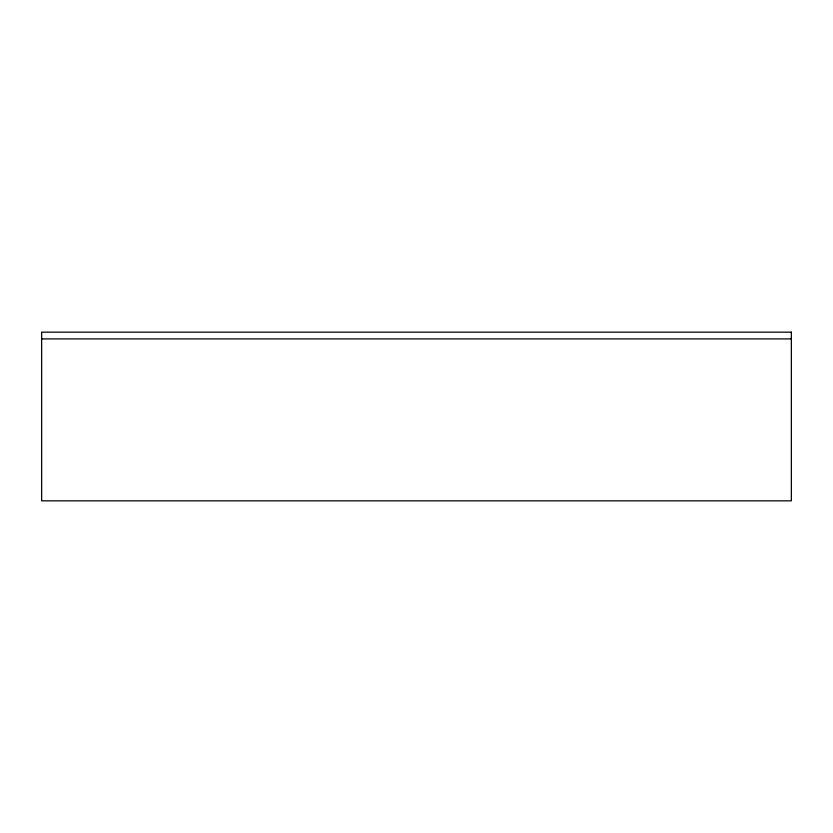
<?xml version="1.0" encoding="UTF-8"?>
<svg xmlns="http://www.w3.org/2000/svg" width="833" height="833" viewBox="0 0 833 833"><rect width="100%" height="100%" fill="white"/><g stroke="black" fill="none" stroke-linecap="round" stroke-linejoin="round"><path stroke-width="1.25" d="M41.65 338.906L791.35 338.906M791.35 332.159L41.65 332.159L41.65 500.841L791.35 500.841L791.35 332.159"/></g></svg>
